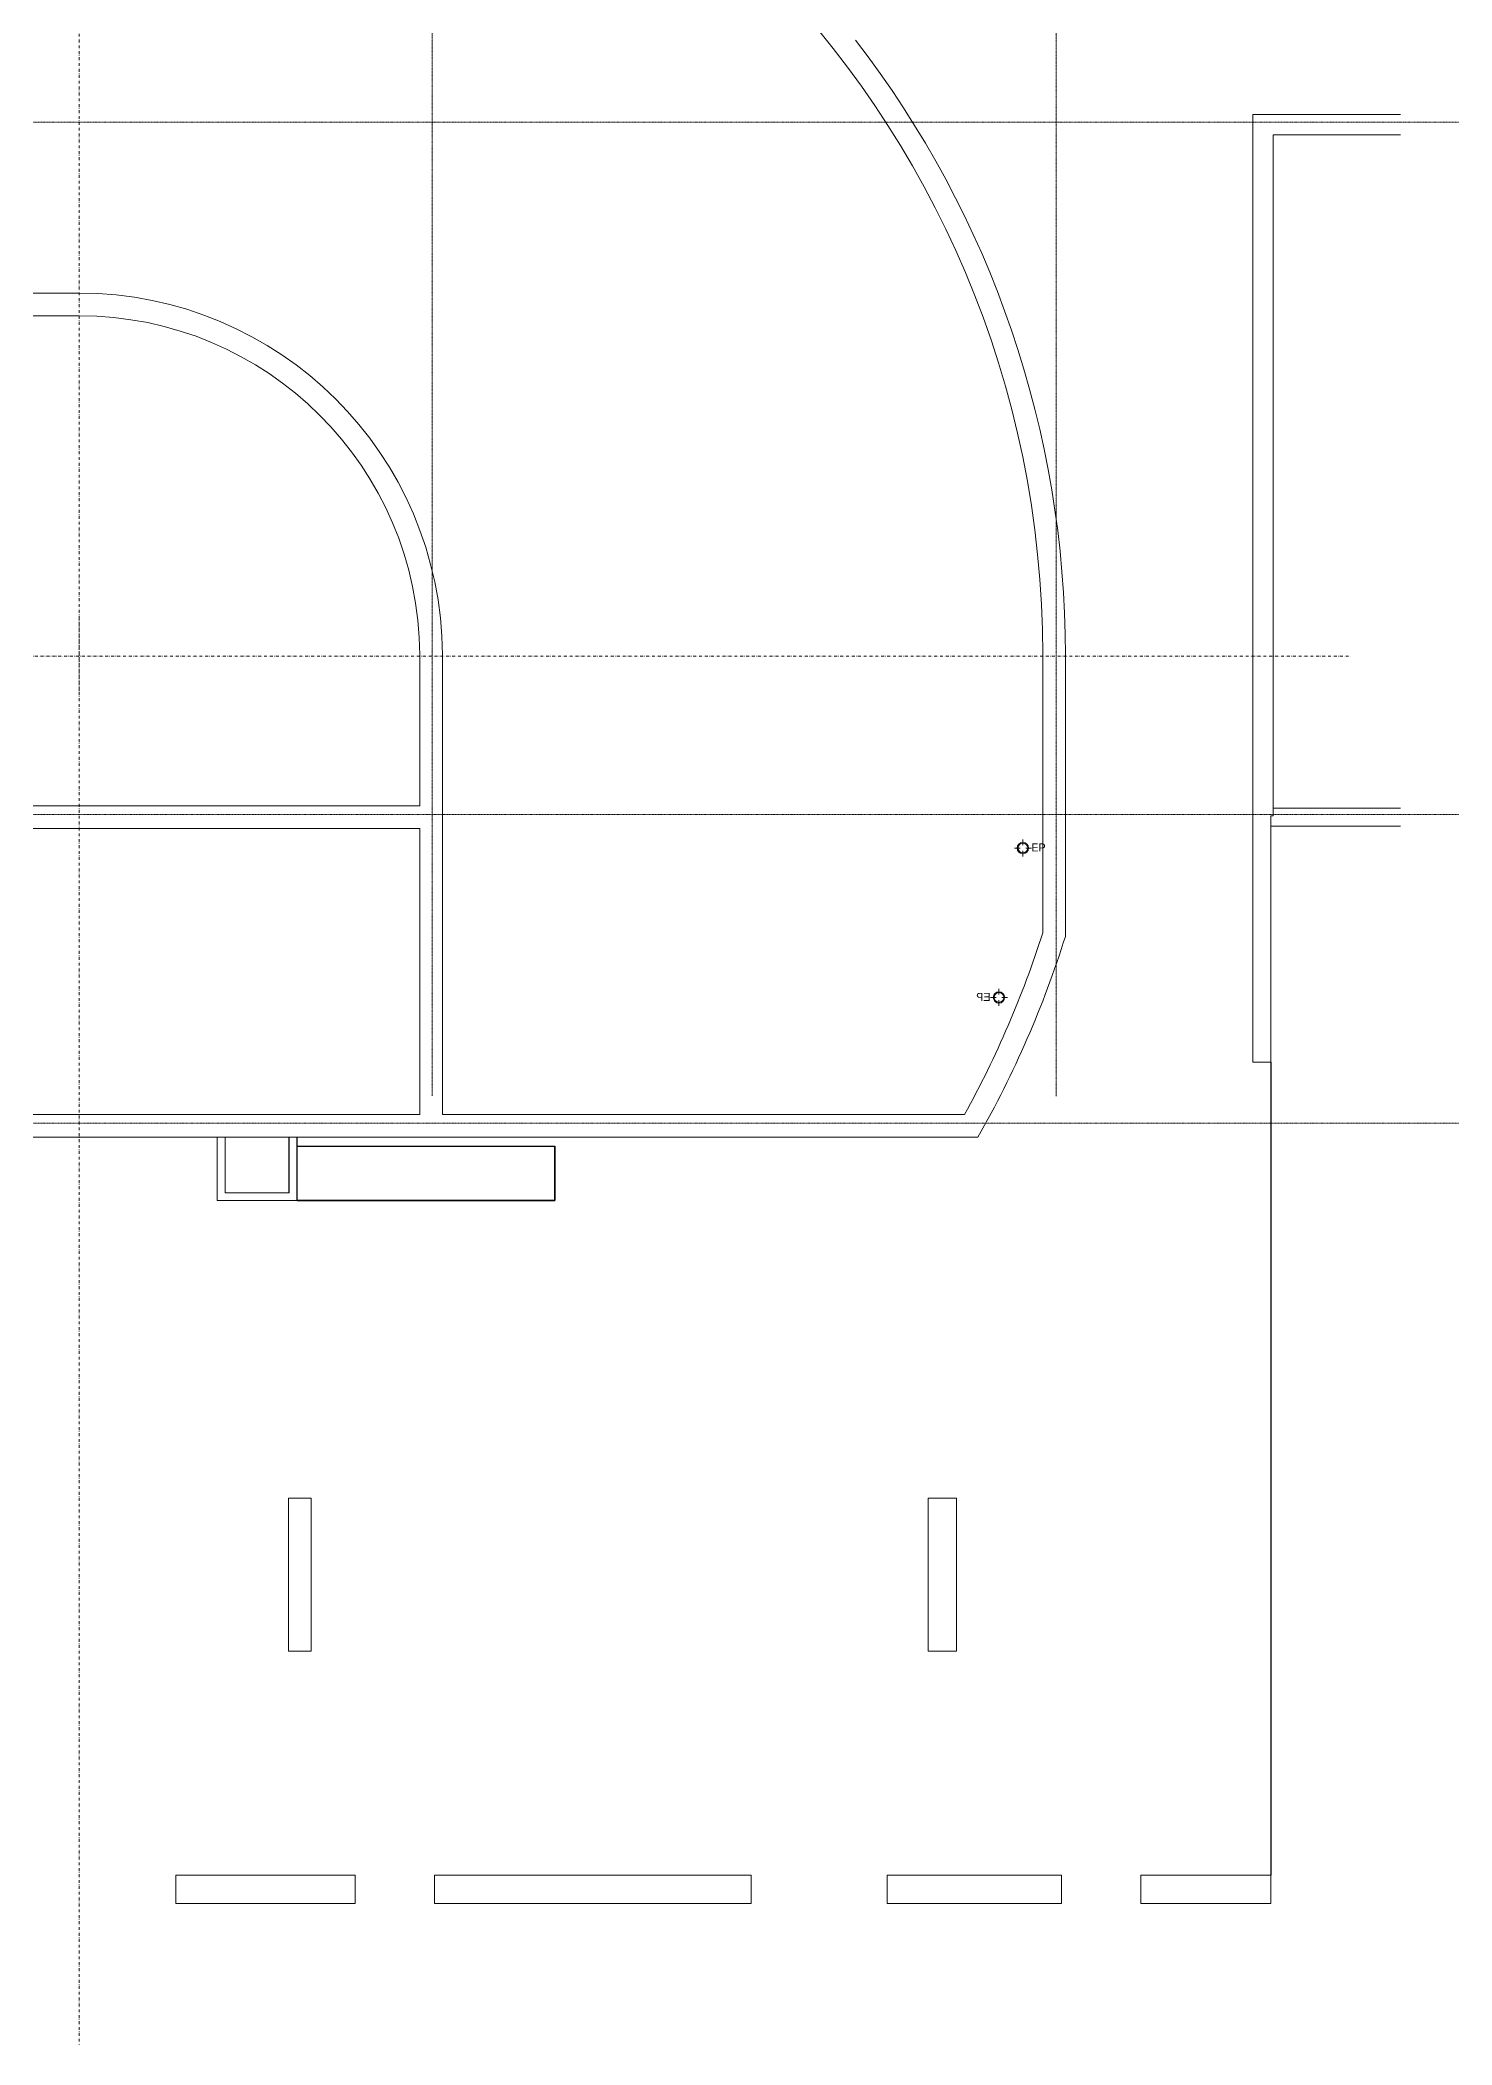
# Model space of a CAD drawing. Header units: millimetres. Extents: x -26249 to 60250, y -21218 to 23336.
# Drawn here: x -24660 to -23416, y 19039 to 20805 of the extents above; entities that cross this region are included whole.
import ezdxf

# ---------------------------------------------------------------- set-up
doc = ezdxf.new("R2010")
doc.units = ezdxf.units.MM
for name, pattern in [('AXES', [50.8, 31.75, -6.35, 6.35, -6.35]), ('Style de ligne -1', [0.41664, 0.20828, -0.20836]), ('Style de ligne -6', [1.04164, 0.625, -0.20828, 0.06943, -0.13893]), ('TIRETPTX2', [50.8, 25.4, -12.7, 0, -12.7])]:
    doc.linetypes.add(name, pattern=pattern)
doc.layers.add('01_linteaux', color=2, linetype='Continuous')
for name, color, linetype, lineweight in [('01_murs_coup', 5, 'Continuous', 60), ('01_tram_axes', 10, 'AXES', 9), ('B Général', 7, 'Continuous', 5), ('C ANNOTATIONS-prestations', 7, 'Continuous', 5)]:
    doc.layers.add(name, color=color, linetype=linetype, lineweight=lineweight)
doc.layers.add('C ANNOTATIONS-axes horizontaux', color=1, linetype='Style de ligne -1', lineweight=13, true_color=0xff0000)
doc.styles.add('Eurostile', font='')
doc.styles.get('Eurostile').set_extended_font_data('Eurostile')

# ---------------------------------------------------------------- blocks, each defined once
blk = doc.blocks.new('EP')
at = {"layer": 'B Général', "color": 7, "linetype": 'Continuous', "lineweight": 5}
for p, q in [((-7.5, 0), (-2.5, 0)), ((0, 7.5), (0, 2.5)), ((7.5, 0), (2.5, 0)), ((0, -7.5), (0, -2.5))]:
    blk.add_line(p, q, dxfattribs=at)
at = {"layer": 'B Général', "color": 7, "linetype": 'Continuous', "lineweight": 5, "flags": 128}
for points in [[(-5, 0, -1), (5, 0, -1)], [(-4.3, 0, -1), (4.3, 0, -1)]]:
    blk.add_lwpolyline(points, format="xyb", close=True, dxfattribs=at)
at = {"layer": 'C ANNOTATIONS-prestations', "insert": (7.5, 4), "char_height": 7.05, "attachment_point": 1, "line_spacing_factor": 0.895453, "style": 'Eurostile'}
blk.add_mtext('EP', dxfattribs=at)
blk = doc.blocks.new('axes 2')
at = {"layer": 'B Général', "color": 1, "linetype": 'Style de ligne -6', "lineweight": 13}
for p, q in [((-3204.865, -1173.889), (-3204.865, 1361.111)), ((-2654.848, -1173.93), (-2654.848, 1361.07))]:
    blk.add_line(p, q, dxfattribs=at)
at = {"layer": 'C ANNOTATIONS-axes horizontaux', "color": 5, "true_color": 0x0000ff}
for p, q in [((4705, -315.93), (-4705, -315.93)), ((4705, -925.93), (-4705, -925.93)), ((4705, -1197.93), (-4705, -1197.93))]:
    blk.add_line(p, q, dxfattribs=at)

msp = doc.modelspace()

# ---------------------------------------------------------------- linework, layer by layer
at = {"layer": '01_linteaux', "linetype": 'Continuous'}
for p, q in [((-23575.806, 19904.606), (-23575.806, 19188.621)), ((-24440.774, 19789.7), (-24440.774, 19838.606)), ((-24433.774, 19782.7), (-24433.774, 19838.606)), ((-24206.848, 19782.7), (-24206.848, 19830.606)), ((-24433.774, 19782.7), (-24206.848, 19782.7))]:
    msp.add_line(p, q, dxfattribs=at)
at = {"layer": '01_linteaux', "linetype": 'Continuous', "flags": 128}
msp.add_lwpolyline([(-24433.774, 19830.606), (-24206.848, 19830.606), (-24206.848, 19782.7), (-24433.774, 19782.7)], close=True, dxfattribs=at)
at = {"layer": '01_murs_coup', "linetype": 'TIRETPTX2', "lineweight": 5, "ltscale": 0.1}
for p, q in [((-24625.897, 22090.217), (-24625.897, 19038.966)), ((-24625.897, 20296.323), (-24625.897, 20228.168)), ((-25871.967, 20262.245), (-23505.435, 20262.245)), ((-24659.975, 20262.245), (-24591.82, 20262.245))]:
    msp.add_line(p, q, dxfattribs=at)
at = {"layer": '01_murs_coup', "linetype": 'Continuous', "lineweight": 5}
for p, q in [((-23591.806, 20739.606), (-23461.513, 20739.606)), ((-23591.806, 20739.606), (-23591.806, 20121.606)), ((-23591.806, 20739.606), (-23591.806, 20121.606)), ((-23591.806, 19904.606), (-23591.806, 20739.606)), ((-23573.806, 20721.606), (-23461.513, 20721.606)), ((-23573.806, 20721.606), (-23573.806, 20121.606)), ((-24625.897, 20582.245), (-24925.897, 20582.245)), ((-24625.897, 20562.245), (-25072.728, 20562.245)), ((-24325.9, 20263.45), (-24325.9, 20130.606)), ((-24305.9, 20263.489), (-24305.9, 19858.606)), ((-23776.886, 20018.645), (-23776.886, 20263.437)), ((-23756.886, 20263.437), (-23756.886, 20015.556)), ((-24794.322, 20130.606), (-24325.9, 20130.606)), ((-23575.806, 19904.606), (-23575.806, 20121.606)), ((-23575.806, 20121.606), (-23573.806, 20121.606)), ((-23573.806, 20128.606), (-23461.513, 20128.606)), ((-24712.928, 20110.606), (-24325.9, 20110.606)), ((-24325.9, 20110.606), (-24325.9, 19858.606)), ((-23575.806, 20112.606), (-23461.513, 20112.606)), ((-23575.806, 19904.606), (-23591.806, 19904.606)), ((-24712.928, 19858.606), (-24325.9, 19858.606)), ((-24305.9, 19858.606), (-23845.71, 19858.606)), ((-24778.248, 19838.606), (-23833.989, 19838.606)), ((-24441.405, 19520.489), (-24441.405, 19385.943)), ((-24441.405, 19520.489), (-24441.405, 19385.943)), ((-24441.405, 19520.489), (-24421.405, 19520.489)), ((-24421.405, 19520.489), (-24421.405, 19385.943)), ((-24421.405, 19520.489), (-24421.405, 19385.943)), ((-23877.883, 19520.489), (-23877.883, 19385.943)), ((-23877.883, 19520.489), (-23877.883, 19385.943)), ((-23877.883, 19520.489), (-23852.883, 19520.489)), ((-23852.883, 19520.489), (-23852.883, 19385.943)), ((-23852.883, 19520.489), (-23852.883, 19385.943)), ((-24441.405, 19385.943), (-24421.405, 19385.943)), ((-23877.883, 19385.943), (-23852.883, 19385.943)), ((-24540.848, 19188.621), (-24382.848, 19188.621)), ((-24540.848, 19188.621), (-24382.848, 19188.621)), ((-24540.848, 19188.621), (-24382.848, 19188.621)), ((-24540.848, 19188.621), (-24382.848, 19188.621)), ((-24540.848, 19163.621), (-24540.848, 19188.621)), ((-24540.848, 19188.621), (-24540.848, 19163.621)), ((-24382.848, 19163.621), (-24382.848, 19188.621)), ((-24382.848, 19188.621), (-24382.848, 19163.621)), ((-24312.848, 19188.621), (-24090.883, 19188.621)), ((-24312.848, 19188.621), (-24090.883, 19188.621)), ((-24312.848, 19188.621), (-24033.883, 19188.621)), ((-24312.848, 19188.621), (-24033.883, 19188.621)), ((-24312.848, 19163.621), (-24312.848, 19188.621)), ((-24312.848, 19188.621), (-24312.848, 19163.621)), ((-24038.383, 19188.621), (-24033.883, 19188.621)), ((-24038.383, 19188.621), (-24033.883, 19188.621)), ((-24033.883, 19163.621), (-24033.883, 19188.621)), ((-24033.883, 19188.621), (-24033.883, 19163.621)), ((-23913.883, 19188.621), (-23760.386, 19188.621)), ((-23913.883, 19188.621), (-23760.386, 19188.621)), ((-23913.883, 19188.621), (-23760.386, 19188.621)), ((-23913.883, 19188.621), (-23760.386, 19188.621)), ((-23913.883, 19163.621), (-23913.883, 19188.621)), ((-23913.883, 19188.621), (-23913.883, 19163.621)), ((-23760.386, 19163.621), (-23760.386, 19188.621)), ((-23760.386, 19188.621), (-23760.386, 19163.621)), ((-23690.386, 19188.621), (-23575.806, 19188.621)), ((-23690.386, 19188.621), (-23575.806, 19188.621)), ((-23690.386, 19188.621), (-23575.806, 19188.621)), ((-23690.386, 19188.621), (-23575.806, 19188.621)), ((-23690.386, 19163.621), (-23690.386, 19188.621)), ((-23690.386, 19188.621), (-23690.386, 19163.621)), ((-23575.806, 19163.621), (-23575.806, 19188.621)), ((-24540.848, 19163.621), (-24382.848, 19163.621)), ((-24540.848, 19163.621), (-24382.848, 19163.621)), ((-24312.848, 19163.621), (-24033.883, 19163.621)), ((-24312.848, 19163.621), (-24033.883, 19163.621)), ((-23913.883, 19163.621), (-23760.386, 19163.621)), ((-23913.883, 19163.621), (-23760.386, 19163.621)), ((-23690.386, 19163.621), (-23575.806, 19163.621)), ((-23690.386, 19163.621), (-23575.806, 19163.621))]:
    msp.add_line(p, q, dxfattribs=at)
for points in [[(-24540.848, 19163.621), (-24382.848, 19163.621)], [(-24312.848, 19163.621), (-24033.883, 19163.621)], [(-23913.883, 19163.621), (-23760.386, 19163.621)]]:
    msp.add_lwpolyline(points, dxfattribs=at)
for centre, radius, start, end in [((-24642.381, 20263.437), 865.495, 0, 90), ((-24642.381, 20263.437), 885.495, 0, 37.713423), ((-24625.897, 20262.245), 320, 0.22273, 90), ((-24625.897, 20262.245), 300, 0.230034, 90), ((-24625.897, 20288.942), 891, 331.119768, 342.340299), ((-24625.897, 20288.942), 911, 330.374361, 342.536756)]:
    msp.add_arc(centre, radius, start, end, dxfattribs=at)
at = {"layer": 'B Général', "color": 7, "linetype": 'Continuous', "lineweight": 18}
for p, q in [((-23575.806, 19904.606), (-23575.806, 20121.606)), ((-23575.806, 20112.606), (-23461.513, 20112.606))]:
    msp.add_line(p, q, dxfattribs=at)
at = {"layer": 'B Général', "color": 7, "linetype": 'Continuous', "lineweight": 5}
msp.add_line((-23573.806, 20128.606), (-23461.513, 20128.606), dxfattribs=at)
at = {"layer": 'B Général', "color": 98, "linetype": 'Continuous', "lineweight": 13, "true_color": 0x004400}
for p, q in [((-24504.405, 19838.606), (-24504.405, 19782.7)), ((-24497.405, 19838.606), (-24497.405, 19789.7)), ((-24504.405, 19782.7), (-24433.774, 19782.7)), ((-24497.405, 19789.7), (-24440.774, 19789.7))]:
    msp.add_line(p, q, dxfattribs=at)

# ---------------------------------------------------------------- block references
at = {"layer": '01_tram_axes'}
msp.add_blockref('axes 2', (-21110.084, 21048.827), dxfattribs=at)
at = {"layer": 'B Général', "color": 7}
msp.add_blockref('EP', (-23794.386, 20093.356), dxfattribs=at)
at = {"layer": 'B Général', "color": 7, "xscale": -1}
msp.add_blockref('EP', (-23815.421, 19961.717), dxfattribs=at)

doc.saveas('drawing.dxf')
